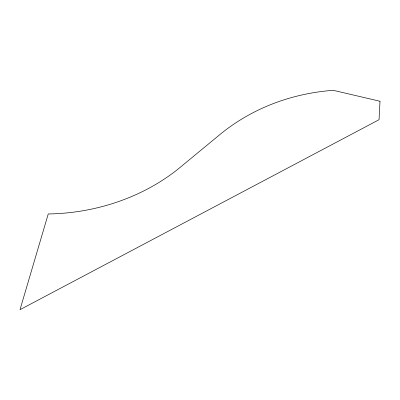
<?xml version="1.0" encoding="UTF-8"?>
<svg xmlns="http://www.w3.org/2000/svg" width="400" height="400" viewBox="0 0 400 400"><rect width="100%" height="100%" fill="white"/><g stroke="black" fill="none" stroke-linecap="round" stroke-linejoin="round"><path stroke-width="0.6" d="M380 101.255L379.035 119.715L20 309.68L48.25 213.96A178.885 142.175 -7.9 0 0 180.285 167.26L219.625 134.785A238.445 209.85 39.7 0 1 333.225 90.32L380 101.255"/></g></svg>
